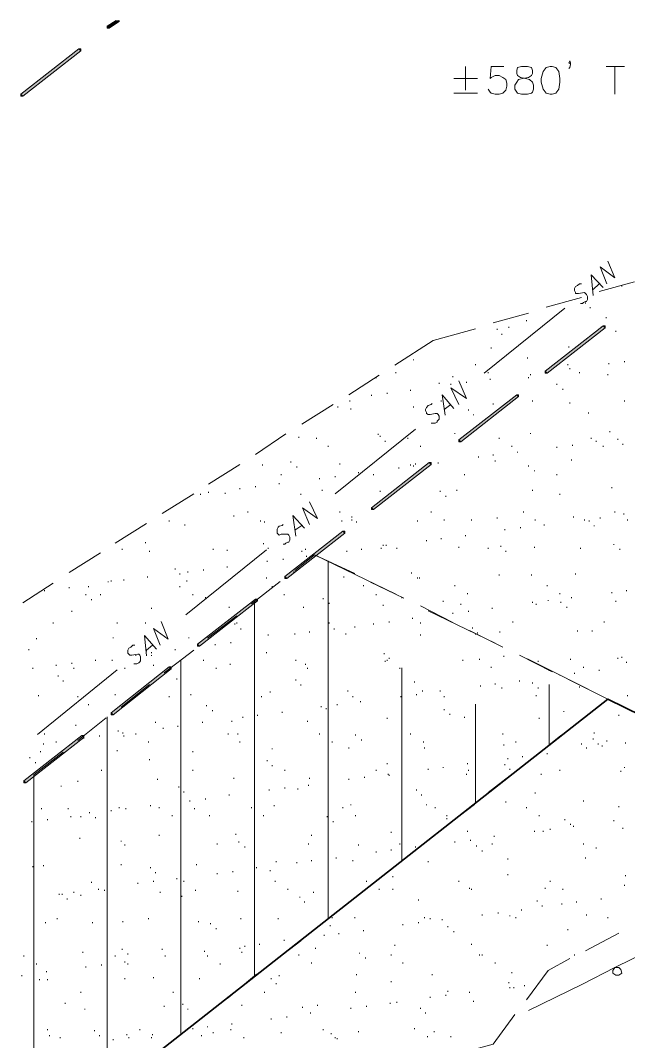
# Model space of a CAD drawing. Header units: inches. Extents: x 10 to 486, y 7 to 426.
# Drawn here: x 306.4 to 347.7, y 356.8 to 426.2 of the extents above; entities that cross this region are included whole.
import ezdxf

# ---------------------------------------------------------------- set-up
doc = ezdxf.new("R2010")
doc.units = ezdxf.units.IN
doc.header["$LTSCALE"] = 3
doc.header["$MEASUREMENT"] = 0
doc.layers.add('PDF_Geometry', color=7, linetype='Continuous', true_color=0x999999)
doc.layers.add('PDF_Solid Fills', color=7, linetype='Continuous')

msp = doc.modelspace()

# ---------------------------------------------------------------- hatches: boundary and pattern name
at = {"layer": 'PDF_Solid Fills', "transparency": 33554559}
for points in [[(310.41, 424.15), (310.343, 424.217), (306.41, 421.15), (306.477, 421.083), (306.543, 421.017), (310.477, 424.083)], [(342.077, 402.283), (342.143, 402.217), (346.077, 405.283), (346.01, 405.35), (345.943, 405.417), (342.01, 402.35)], [(336.21, 397.617), (336.277, 397.55), (340.21, 400.617), (340.143, 400.683), (340.077, 400.75), (336.143, 397.683)], [(330.277, 393.017), (330.343, 392.95), (334.277, 396.017), (334.21, 396.083), (334.143, 396.15), (330.21, 393.083)], [(324.41, 388.35), (324.477, 388.283), (328.41, 391.35), (328.343, 391.417), (328.277, 391.483), (324.343, 388.417)], [(318.477, 383.75), (318.543, 383.683), (322.477, 386.75), (322.41, 386.817), (322.343, 386.883), (318.41, 383.817)], [(312.61, 379.083), (312.677, 379.017), (316.61, 382.15), (316.543, 382.217), (316.477, 382.283), (312.543, 379.15)], [(306.677, 374.483), (306.743, 374.417), (310.677, 377.483), (310.61, 377.55), (310.543, 377.617), (306.61, 374.55)]]:
    msp.add_hatch(color=256, dxfattribs=at).paths.add_polyline_path(points)

# ---------------------------------------------------------------- linework, layer by layer
at = {"layer": 'PDF_Geometry', "color": 7, "lineweight": 5}
for points in [[(312.877, 426.15), (312.277, 425.75), (312.343, 425.683), (312.41, 425.617), (313.077, 426.083)], [(312.41, 425.617), (312.277, 425.617), (312.277, 425.75)], [(313.077, 426.15), (313.077, 426.083), (313.01, 426.15)], [(310.343, 424.217), (310.477, 424.217), (310.477, 424.083)], [(306.543, 421.017), (306.41, 421.017), (306.41, 421.15)], [(345.943, 405.417), (346.077, 405.417), (346.077, 405.283)], [(342.143, 402.217), (342.01, 402.217), (342.01, 402.35)], [(340.077, 400.75), (340.21, 400.75), (340.21, 400.617)], [(336.277, 397.55), (336.143, 397.55), (336.143, 397.683)], [(334.143, 396.15), (334.277, 396.15), (334.277, 396.017)], [(330.343, 392.95), (330.21, 392.95), (330.21, 393.083)], [(328.277, 391.483), (328.41, 391.483), (328.41, 391.35)], [(324.477, 388.283), (324.343, 388.283), (324.343, 388.417)], [(322.343, 386.883), (322.477, 386.883), (322.477, 386.75)], [(318.543, 383.683), (318.41, 383.683), (318.41, 383.817)], [(316.477, 382.283), (316.61, 382.283), (316.61, 382.15)], [(312.677, 379.017), (312.543, 379.017), (312.543, 379.15)], [(310.543, 377.617), (310.677, 377.617), (310.677, 377.483)], [(306.743, 374.417), (306.61, 374.417), (306.61, 374.55)]]:
    msp.add_lwpolyline(points, dxfattribs=at)
for points in [[(310.41, 424.15), (310.343, 424.217), (306.41, 421.15), (306.477, 421.083), (306.543, 421.017), (310.477, 424.083)], [(342.077, 402.283), (342.143, 402.217), (346.077, 405.283), (346.01, 405.35), (345.943, 405.417), (342.01, 402.35)], [(336.21, 397.617), (336.277, 397.55), (340.21, 400.617), (340.143, 400.683), (340.077, 400.75), (336.143, 397.683)], [(330.277, 393.017), (330.343, 392.95), (334.277, 396.017), (334.21, 396.083), (334.143, 396.15), (330.21, 393.083)], [(324.41, 388.35), (324.477, 388.283), (328.41, 391.35), (328.343, 391.417), (328.277, 391.483), (324.343, 388.417)], [(318.477, 383.75), (318.543, 383.683), (322.477, 386.75), (322.41, 386.817), (322.343, 386.883), (318.41, 383.817)], [(312.61, 379.083), (312.677, 379.017), (316.61, 382.15), (316.543, 382.217), (316.477, 382.283), (312.543, 379.15)], [(306.677, 374.483), (306.743, 374.417), (310.677, 377.483), (310.61, 377.55), (310.543, 377.617), (306.61, 374.55)]]:
    msp.add_lwpolyline(points, close=True, dxfattribs=at)
at = {"layer": 'PDF_Geometry', "color": 7, "lineweight": 13}
for points in [[(336.61, 423.017), (336.61, 421.417)], [(339.21, 423.017), (338.343, 423.017), (338.277, 422.217), (338.343, 422.283), (338.61, 422.417), (338.877, 422.417), (339.143, 422.283), (339.343, 422.15), (339.41, 421.883), (339.41, 421.683), (339.343, 421.417), (339.143, 421.217), (338.877, 421.15), (338.61, 421.15), (338.343, 421.217), (338.277, 421.283), (338.143, 421.483)], [(343.743, 423.283), (343.677, 423.217), (343.61, 423.283), (343.677, 423.417), (343.743, 423.283), (343.743, 423.15), (343.677, 422.95), (343.61, 422.883)], [(346.143, 423.017), (347.41, 423.017)], [(346.743, 423.017), (346.743, 421.15)], [(335.81, 422.217), (337.41, 422.217)], [(335.81, 421.217), (337.41, 421.217)], [(329.077, 388.617), (326.343, 389.883), (325.01, 388.817)], [(324.01, 388.083), (322.077, 386.55)], [(332.41, 386.95), (330.143, 388.017)], [(335.743, 385.283), (333.543, 386.417)], [(321.077, 385.75), (319.077, 384.217)], [(339.143, 383.617), (336.877, 384.75)], [(318.143, 383.417), (316.143, 381.883)], [(342.477, 381.95), (340.277, 383.083)], [(344.077, 378.35), (346.277, 380.083), (343.61, 381.417)], [(315.143, 381.083), (313.21, 379.55)], [(312.21, 378.817), (310.277, 377.283)], [(341.143, 376.083), (343.077, 377.617)], [(309.277, 376.483), (307.277, 374.95)], [(338.143, 373.75), (340.143, 375.283)], [(335.21, 371.417), (337.21, 372.95)], [(332.277, 369.083), (334.21, 370.617)], [(329.343, 366.817), (331.277, 368.35)], [(326.343, 364.483), (328.343, 366.017)], [(323.41, 362.15), (325.41, 363.683)], [(320.477, 359.817), (322.41, 361.417)], [(317.543, 357.55), (319.477, 359.083)]]:
    msp.add_lwpolyline(points, dxfattribs=at)
for points in [[(340.41, 423.017), (340.143, 422.95), (340.077, 422.75), (340.077, 422.55), (340.143, 422.417), (340.343, 422.283), (340.677, 422.217), (340.943, 422.15), (341.143, 421.95), (341.21, 421.75), (341.21, 421.483), (341.143, 421.283), (341.077, 421.217), (340.81, 421.15), (340.41, 421.15), (340.143, 421.217), (340.077, 421.283), (339.943, 421.483), (339.943, 421.75), (340.077, 421.95), (340.21, 422.15), (340.477, 422.217), (340.877, 422.283), (341.077, 422.417), (341.143, 422.55), (341.143, 422.75), (341.077, 422.95), (340.81, 423.017)], [(342.343, 423.017), (342.077, 422.95), (341.877, 422.683), (341.743, 422.217), (341.743, 421.95), (341.877, 421.483), (342.077, 421.217), (342.343, 421.15), (342.477, 421.15), (342.743, 421.217), (342.943, 421.483), (343.01, 421.95), (343.01, 422.217), (342.943, 422.683), (342.743, 422.95), (342.477, 423.017)]]:
    msp.add_lwpolyline(points, close=True, dxfattribs=at)
at = {"layer": 'PDF_Geometry', "lineweight": 13}
for points in [[(346.21, 408.283), (345.743, 409.417), (346.743, 408.683), (346.277, 409.817)], [(345.277, 407.483), (345.143, 408.883), (345.943, 408.017)], [(344.41, 406.95), (344.543, 406.95), (344.61, 407.017), (344.743, 407.083), (344.81, 407.083), (344.877, 407.217), (344.877, 407.417), (344.81, 407.55), (344.743, 407.617), (344.677, 407.683), (344.277, 407.617), (344.077, 407.617), (344.077, 407.683), (344.01, 407.817), (344.01, 407.95), (344.077, 408.083), (344.21, 408.15), (344.343, 408.283), (344.477, 408.283)], [(345.677, 408.283), (345.277, 407.883)], [(348.077, 408.417), (345.677, 407.75)], [(347.21, 408.15), (347.21, 408.083)], [(344.477, 407.35), (342.077, 406.683)], [(344.743, 407.017), (344.743, 406.95)], [(337.877, 402.217), (343.343, 406.617)], [(340.877, 406.283), (338.477, 405.617)], [(345.077, 406.683), (345.077, 406.617)], [(340.743, 405.817), (340.743, 405.75)], [(346.143, 406.017), (346.143, 405.95)], [(337.277, 405.217), (334.41, 404.417), (331.81, 402.75)], [(338.743, 405.217), (338.743, 405.15)], [(339.077, 404.883), (339.077, 404.817)], [(339.543, 405.35), (339.543, 405.283)], [(345.81, 405.35), (345.81, 405.283)], [(346.81, 405.083), (346.81, 405.017)], [(338.343, 403.95), (338.343, 403.883)], [(343.61, 404.017), (343.61, 403.95)], [(333.077, 403.15), (333.077, 403.083)], [(337.277, 402.817), (337.277, 402.75)], [(340.81, 403.283), (340.81, 403.217)], [(343.543, 402.817), (343.543, 402.75)], [(346.343, 402.883), (346.343, 402.817)], [(347.41, 403.017), (347.41, 402.95)], [(330.743, 402.083), (328.677, 400.75)], [(330.543, 401.95), (330.543, 401.883)], [(331.877, 402.283), (331.877, 402.217)], [(335.743, 402.017), (335.743, 401.95)], [(338.143, 402.283), (338.143, 402.217)], [(340.877, 401.95), (340.877, 401.883)], [(341.01, 402.15), (341.01, 402.083)], [(342.01, 402.283), (342.01, 402.217)], [(343.677, 402.55), (343.677, 402.483)], [(344.343, 402.283), (344.343, 402.217)], [(346.277, 402.15), (346.277, 402.083)], [(334.81, 401.55), (334.81, 401.483)], [(336.143, 400.083), (335.61, 401.217), (336.677, 400.483), (336.143, 401.683)], [(335.61, 401.483), (335.61, 401.417)], [(336.677, 401.617), (336.677, 401.55)], [(338.277, 401.817), (338.277, 401.75)], [(342.81, 401.483), (342.81, 401.417)], [(330.21, 400.75), (330.21, 400.683)], [(331.277, 400.883), (331.277, 400.817)], [(332.877, 401.083), (332.877, 401.017)], [(335.21, 399.35), (335.01, 400.75), (335.81, 399.817)], [(343.21, 401.15), (343.21, 401.083)], [(327.61, 400.083), (325.477, 398.75)], [(327.943, 399.95), (327.943, 399.883)], [(328.743, 400.35), (328.743, 400.283)], [(333.077, 399.95), (333.077, 399.883)], [(334.277, 398.817), (334.543, 398.817), (334.677, 398.883), (334.677, 398.95), (334.81, 399.083), (334.81, 399.283), (334.743, 399.417), (334.677, 399.483), (334.543, 399.483), (334.21, 399.417), (334.077, 399.417), (333.943, 399.483), (333.943, 399.55), (333.877, 399.683), (333.877, 399.75), (333.943, 399.883), (334.077, 400.017), (334.277, 400.083), (334.343, 400.15)], [(334.943, 400.35), (334.943, 400.283)], [(335.61, 400.083), (335.143, 399.75)], [(338.477, 400.15), (338.477, 400.083)], [(341.143, 400.35), (341.143, 400.283)], [(343.677, 400.217), (343.677, 400.15)], [(347.41, 400.35), (347.41, 400.283)], [(328.81, 399.817), (328.81, 399.75)], [(336.81, 399.75), (336.81, 399.683)], [(337.143, 399.417), (337.143, 399.35)], [(344.943, 399.55), (344.943, 399.483)], [(324.41, 398.083), (322.343, 396.683)], [(325.277, 397.883), (325.277, 397.817)], [(326.477, 397.817), (326.477, 397.75)], [(327.743, 394.017), (333.21, 398.417)], [(330.677, 398.083), (330.677, 398.017)], [(330.81, 397.95), (330.81, 397.883)], [(332.677, 397.817), (332.677, 397.75)], [(335.877, 398.15), (335.877, 398.083)], [(341.01, 398.15), (341.01, 398.083)], [(345.143, 397.817), (345.143, 397.75)], [(346.41, 398.283), (346.41, 398.217)], [(327.277, 397.283), (327.277, 397.217)], [(331.143, 397.617), (331.143, 397.55)], [(333.543, 397.283), (333.543, 397.217)], [(339.743, 397.283), (339.743, 397.217)], [(342.81, 397.217), (342.81, 397.15)], [(343.877, 397.35), (343.877, 397.283)], [(345.477, 397.617), (345.477, 397.55)], [(345.943, 397.283), (345.943, 397.217)], [(346.943, 397.75), (346.943, 397.683)], [(347.277, 397.417), (347.277, 397.35)], [(337.477, 396.55), (337.477, 396.483)], [(338.477, 396.683), (338.477, 396.617)], [(340.143, 396.883), (340.143, 396.817)], [(321.277, 396.017), (319.143, 394.683)], [(322.81, 396.017), (322.81, 395.95)], [(324.743, 396.217), (324.743, 396.15)], [(325.143, 395.883), (325.143, 395.817)], [(328.077, 396.083), (328.077, 396.017)], [(332.077, 395.817), (332.077, 395.75)], [(332.877, 396.017), (332.877, 395.95)], [(333.077, 395.95), (333.077, 395.883)], [(333.21, 396.083), (333.21, 396.017)], [(334.743, 396.15), (334.743, 396.083)], [(338.61, 396.283), (338.61, 396.217)], [(340.877, 395.95), (340.877, 395.883)], [(343.81, 396.35), (343.81, 396.283)], [(324.077, 395.35), (324.077, 395.283)], [(326.677, 395.083), (326.677, 395.017)], [(327.743, 395.217), (327.743, 395.15)], [(329.343, 395.483), (329.343, 395.417)], [(330.343, 395.35), (330.343, 395.283)], [(336.543, 395.35), (336.543, 395.283)], [(341.277, 395.617), (341.277, 395.55)], [(342.81, 395.35), (342.81, 395.283)], [(321.277, 394.417), (321.277, 394.35)], [(322.343, 394.55), (322.343, 394.483)], [(323.943, 394.75), (323.943, 394.683)], [(346.543, 394.483), (346.543, 394.417)], [(318.143, 394.017), (316.01, 392.683)], [(318.61, 394.017), (318.61, 393.95)], [(319.143, 394.15), (319.143, 394.083)], [(320.277, 394.083), (320.277, 394.017)], [(325.41, 394.017), (325.41, 393.95)], [(326.877, 394.283), (326.877, 394.217)], [(330.81, 394.217), (330.81, 394.15)], [(334.877, 394.217), (334.877, 394.15)], [(335.277, 393.883), (335.277, 393.817)], [(336.01, 394.283), (336.01, 394.217)], [(341.143, 394.283), (341.143, 394.217)], [(343.01, 394.017), (343.01, 393.95)], [(326.01, 391.95), (325.543, 393.083), (326.543, 392.35), (326.01, 393.483)], [(320.877, 392.55), (320.877, 392.483)], [(321.81, 392.817), (321.81, 392.75)], [(325.077, 391.15), (324.877, 392.55), (325.677, 391.683)], [(328.077, 392.817), (328.077, 392.75)], [(328.877, 392.483), (328.877, 392.417)], [(328.877, 392.283), (328.877, 392.217)], [(334.277, 392.817), (334.277, 392.75)], [(335.143, 392.283), (335.143, 392.217)], [(337.01, 392.283), (337.01, 392.217)], [(338.743, 392.417), (338.743, 392.35)], [(340.543, 392.817), (340.543, 392.75)], [(341.343, 392.283), (341.343, 392.217)], [(343.943, 392.483), (343.943, 392.417)], [(344.677, 392.283), (344.677, 392.217)], [(345.743, 392.417), (345.743, 392.35)], [(346.743, 392.817), (346.743, 392.75)], [(347.343, 392.683), (347.343, 392.617)], [(347.61, 392.283), (347.61, 392.217)], [(314.943, 392.017), (312.81, 390.683)], [(316.477, 392.217), (316.477, 392.15)], [(317.543, 391.95), (317.543, 391.883)], [(322.677, 392.217), (322.677, 392.15)], [(322.943, 392.15), (322.943, 392.083)], [(324.21, 390.617), (324.343, 390.617), (324.41, 390.683), (324.543, 390.75), (324.61, 390.75), (324.677, 390.883), (324.677, 391.083), (324.61, 391.217), (324.543, 391.283), (324.077, 391.283), (323.943, 391.217), (323.877, 391.283), (323.81, 391.35), (323.81, 391.617), (323.877, 391.75), (323.943, 391.817), (324.143, 391.883), (324.21, 391.95)], [(325.477, 391.883), (325.01, 391.55)], [(328.21, 392.217), (328.21, 392.15)], [(329.21, 392.15), (329.21, 392.083)], [(333.343, 392.217), (333.343, 392.15)], [(339.277, 391.617), (339.277, 391.55)], [(340.343, 391.75), (340.343, 391.683)], [(341.943, 391.95), (341.943, 391.883)], [(345.01, 392.217), (345.01, 392.15)], [(345.343, 391.883), (345.343, 391.817)], [(333.943, 390.883), (333.943, 390.817)], [(334.943, 391.017), (334.943, 390.95)], [(336.61, 391.217), (336.61, 391.15)], [(313.277, 390.283), (313.277, 390.217)], [(314.877, 390.75), (314.877, 390.683)], [(317.61, 385.817), (323.077, 390.217)], [(319.477, 390.283), (319.477, 390.217)], [(320.41, 390.217), (320.41, 390.15)], [(322.877, 390.683), (322.877, 390.617)], [(323.21, 390.35), (323.21, 390.283)], [(325.743, 390.283), (325.743, 390.217)], [(329.543, 390.283), (329.543, 390.217)], [(330.877, 390.35), (330.877, 390.283)], [(331.01, 390.55), (331.01, 390.483)], [(331.21, 390.55), (331.21, 390.483)], [(331.943, 390.35), (331.943, 390.283)], [(336.143, 390.417), (336.143, 390.35)], [(338.143, 390.35), (338.143, 390.283)], [(339.01, 390.483), (339.01, 390.417)], [(341.277, 390.417), (341.277, 390.35)], [(344.41, 390.35), (344.41, 390.283)], [(346.677, 390.617), (346.677, 390.55)], [(347.077, 390.283), (347.077, 390.217)], [(311.81, 390.017), (309.677, 388.683)], [(315.143, 390.15), (315.143, 390.083)], [(323.143, 389.483), (323.143, 389.417)], [(324.21, 389.617), (324.21, 389.55)], [(325.477, 390.15), (325.477, 390.083)], [(325.81, 389.817), (325.81, 389.75)], [(328.543, 390.15), (328.543, 390.083)], [(339.343, 390.15), (339.343, 390.083)], [(316.877, 388.95), (316.877, 388.883)], [(318.81, 388.883), (318.81, 388.817)], [(320.41, 389.083), (320.41, 389.017)], [(312.343, 388.083), (312.343, 388.017)], [(312.543, 388.15), (312.543, 388.083)], [(313.41, 388.217), (313.41, 388.15)], [(315.01, 388.417), (315.01, 388.35)], [(317.21, 388.617), (317.21, 388.55)], [(317.677, 388.15), (317.677, 388.083)], [(317.743, 388.75), (317.743, 388.683)], [(323.077, 388.35), (323.077, 388.283)], [(324.943, 388.75), (324.943, 388.683)], [(328.343, 388.417), (328.343, 388.35)], [(332.943, 388.683), (332.943, 388.617)], [(333.343, 388.35), (333.343, 388.283)], [(333.477, 388.35), (333.477, 388.283)], [(338.877, 388.55), (338.877, 388.483)], [(341.077, 388.55), (341.077, 388.483)], [(344.077, 388.617), (344.077, 388.55)], [(308.61, 387.95), (306.543, 386.617)], [(308.01, 387.483), (308.01, 387.417)], [(309.677, 387.683), (309.677, 387.617)], [(311.01, 387.75), (311.01, 387.683)], [(317.21, 387.75), (317.21, 387.683)], [(323.477, 387.75), (323.477, 387.683)], [(329.677, 387.817), (329.677, 387.75)], [(335.877, 387.817), (335.877, 387.75)], [(342.143, 387.817), (342.143, 387.75)], [(347.543, 387.483), (347.543, 387.417)], [(310.81, 387.217), (310.81, 387.15)], [(311.21, 386.883), (311.21, 386.817)], [(311.81, 387.217), (311.81, 387.15)], [(318.077, 387.217), (318.077, 387.15)], [(318.943, 387.017), (318.943, 386.95)], [(324.277, 387.217), (324.277, 387.15)], [(326.943, 386.95), (326.943, 386.883)], [(330.543, 387.217), (330.543, 387.15)], [(335.077, 386.75), (335.077, 386.683)], [(336.743, 387.283), (336.743, 387.217)], [(342.21, 386.817), (342.21, 386.75)], [(343.01, 387.283), (343.01, 387.217)], [(343.81, 387.017), (343.81, 386.95)], [(346.543, 387.35), (346.543, 387.283)], [(346.81, 386.75), (346.81, 386.683)], [(309.877, 386.083), (309.877, 386.017)], [(315.277, 386.283), (315.277, 386.217)], [(320.543, 386.35), (320.543, 386.283)], [(325.61, 386.35), (325.61, 386.283)], [(327.343, 386.617), (327.343, 386.55)], [(331.01, 386.483), (331.01, 386.417)], [(336.277, 386.55), (336.277, 386.483)], [(336.81, 386.083), (336.81, 386.017)], [(338.41, 386.283), (338.41, 386.217)], [(341.143, 386.683), (341.143, 386.617)], [(341.41, 386.55), (341.41, 386.483)], [(343.077, 386.683), (343.077, 386.617)], [(343.477, 386.35), (343.477, 386.283)], [(315.877, 383.75), (315.41, 384.883), (316.41, 384.15), (315.943, 385.35)], [(331.41, 385.35), (331.41, 385.283)], [(333.01, 385.617), (333.01, 385.55)], [(335.743, 385.95), (335.743, 385.883)], [(339.81, 385.35), (339.81, 385.283)], [(346.01, 385.35), (346.01, 385.283)], [(308.61, 385.283), (308.61, 385.217)], [(312.943, 385.283), (312.943, 385.217)], [(314.877, 385.283), (314.877, 385.217)], [(320.943, 385.217), (320.943, 385.15)], [(321.077, 385.283), (321.077, 385.217)], [(321.343, 384.883), (321.343, 384.817)], [(326.01, 384.683), (326.01, 384.617)], [(327.343, 385.283), (327.343, 385.217)], [(327.677, 384.883), (327.677, 384.817)], [(329.077, 385.017), (329.077, 384.95)], [(330.343, 385.217), (330.343, 385.15)], [(333.543, 385.283), (333.543, 385.217)], [(337.077, 384.95), (337.077, 384.883)], [(337.41, 384.617), (337.41, 384.55)], [(338.943, 384.683), (338.943, 384.617)], [(344.21, 384.75), (344.21, 384.683)], [(345.21, 384.75), (345.21, 384.683)], [(307.477, 384.217), (307.477, 384.15)], [(312.677, 384.283), (312.677, 384.217)], [(314.943, 383.017), (314.81, 384.417), (315.61, 383.483)], [(317.81, 384.283), (317.81, 384.217)], [(320.677, 383.95), (320.677, 383.883)], [(322.277, 384.15), (322.277, 384.083)], [(323.21, 384.483), (323.21, 384.417)], [(325.01, 384.55), (325.01, 384.483)], [(328.477, 384.55), (328.477, 384.483)], [(333.543, 384.483), (333.543, 384.417)], [(306.943, 383.483), (306.943, 383.417)], [(314.077, 382.483), (314.277, 382.483), (314.41, 382.55), (314.477, 382.617), (314.543, 382.683), (314.543, 382.95), (314.477, 383.083), (314.41, 383.15), (314.343, 383.15), (313.943, 383.083), (313.81, 383.083), (313.743, 383.15), (313.677, 383.217), (313.677, 383.417), (313.743, 383.55), (313.877, 383.617), (314.01, 383.75), (314.143, 383.75)], [(315.343, 383.75), (314.943, 383.417), (314.943, 383.35)], [(315.277, 383.283), (315.277, 383.217)], [(316.877, 383.483), (316.877, 383.417)], [(319.61, 383.817), (319.61, 383.75)], [(323.077, 383.283), (323.077, 383.217)], [(309.877, 382.55), (309.877, 382.483)], [(311.477, 382.75), (311.477, 382.683)], [(312.61, 382.75), (312.61, 382.683)], [(314.21, 383.083), (314.21, 383.017)], [(315.277, 383.083), (315.277, 383.017)], [(318.81, 382.75), (318.81, 382.683)], [(325.077, 382.75), (325.077, 382.683)], [(331.077, 383.217), (331.077, 383.15)], [(331.143, 382.683), (331.143, 382.617)], [(331.277, 382.75), (331.277, 382.683)], [(331.41, 382.883), (331.41, 382.817)], [(336.41, 382.75), (336.41, 382.683)], [(337.543, 382.817), (337.543, 382.75)], [(339.21, 383.017), (339.21, 382.95)], [(341.543, 382.683), (341.543, 382.617)], [(343.743, 382.817), (343.743, 382.75)], [(346.943, 382.883), (346.943, 382.817)], [(347.21, 382.95), (347.21, 382.883)], [(347.543, 382.617), (347.543, 382.55)], [(307.21, 382.217), (307.21, 382.15)], [(307.543, 377.683), (312.943, 382.083)], [(308.81, 382.417), (308.81, 382.35)], [(310.01, 382.217), (310.01, 382.15)], [(313.477, 382.217), (313.477, 382.15)], [(315.41, 382.417), (315.41, 382.35)], [(319.677, 382.217), (319.677, 382.15)], [(320.61, 382.483), (320.61, 382.417)], [(325.743, 382.483), (325.743, 382.417)], [(325.877, 382.217), (325.877, 382.15)], [(332.143, 382.217), (332.143, 382.15)], [(338.343, 382.283), (338.343, 382.217)], [(344.01, 381.883), (344.01, 381.817)], [(344.61, 382.283), (344.61, 382.217)], [(345.677, 382.083), (345.677, 382.017)], [(308.943, 381.683), (308.943, 381.617)], [(309.277, 381.35), (309.277, 381.283)], [(317.01, 381.483), (317.01, 381.417)], [(325.077, 381.417), (325.077, 381.35)], [(333.143, 381.283), (333.143, 381.217)], [(340.277, 381.35), (340.277, 381.283)], [(341.143, 381.217), (341.143, 381.15)], [(343.01, 381.75), (343.01, 381.683)], [(323.343, 380.617), (323.343, 380.55)], [(325.41, 381.083), (325.41, 381.017)], [(328.61, 380.683), (328.61, 380.617)], [(333.677, 380.683), (333.677, 380.617)], [(334.877, 380.683), (334.877, 380.617)], [(337.61, 381.017), (337.61, 380.95)], [(338.61, 381.15), (338.61, 381.083)], [(339.077, 380.883), (339.077, 380.817)], [(341.543, 380.883), (341.543, 380.817)], [(344.343, 380.95), (344.343, 380.883)], [(307.61, 380.35), (307.61, 380.283)], [(310.277, 380.283), (310.277, 380.217)], [(312.81, 380.417), (312.81, 380.35)], [(316.477, 380.283), (316.477, 380.217)], [(317.943, 380.417), (317.943, 380.35)], [(322.743, 380.283), (322.743, 380.217)], [(328.943, 380.283), (328.943, 380.217)], [(329.477, 379.95), (329.477, 379.883)], [(332.21, 380.283), (332.21, 380.217)], [(333.277, 380.417), (333.277, 380.35)], [(335.143, 380.283), (335.143, 380.217)], [(341.41, 380.35), (341.41, 380.283)], [(347.61, 380.35), (347.61, 380.283)], [(311.01, 379.75), (311.01, 379.683)], [(319.01, 379.683), (319.01, 379.617)], [(319.41, 379.35), (319.41, 379.283)], [(324.143, 379.217), (324.143, 379.15)], [(326.81, 379.617), (326.81, 379.55)], [(327.143, 379.483), (327.143, 379.417)], [(327.877, 379.75), (327.877, 379.683)], [(335.143, 379.417), (335.143, 379.35)], [(335.543, 379.083), (335.543, 379.017)], [(343.277, 379.283), (343.277, 379.217)], [(315.543, 378.55), (315.543, 378.483)], [(318.743, 378.55), (318.743, 378.483)], [(320.743, 378.617), (320.743, 378.55)], [(321.477, 378.883), (321.477, 378.817)], [(322.477, 379.017), (322.477, 378.95)], [(325.877, 378.617), (325.877, 378.55)], [(331.277, 378.817), (331.277, 378.75)], [(336.543, 378.883), (336.543, 378.817)], [(341.61, 378.817), (341.61, 378.75)], [(347.01, 379.017), (347.01, 378.95)], [(308.01, 377.75), (308.01, 377.683)], [(310.143, 378.35), (310.143, 378.283)], [(313.01, 377.95), (313.01, 377.883)], [(313.343, 377.817), (313.343, 377.75)], [(314.21, 377.75), (314.21, 377.683)], [(316.077, 378.15), (316.077, 378.083)], [(317.077, 378.283), (317.077, 378.217)], [(320.477, 377.75), (320.477, 377.683)], [(321.143, 377.75), (321.143, 377.683)], [(326.677, 377.75), (326.677, 377.683)], [(332.877, 377.75), (332.877, 377.683)], [(339.143, 377.75), (339.143, 377.683)], [(345.343, 377.817), (345.343, 377.75)], [(307.943, 377.083), (307.943, 377.017)], [(308.81, 377.217), (308.81, 377.15)], [(310.677, 377.483), (310.677, 377.417)], [(311.743, 377.617), (311.743, 377.55)], [(313.41, 377.617), (313.41, 377.55)], [(315.077, 377.217), (315.077, 377.15)], [(321.277, 377.217), (321.277, 377.15)], [(327.543, 377.217), (327.543, 377.15)], [(329.143, 377.683), (329.143, 377.617)], [(329.543, 377.35), (329.543, 377.283)], [(333.743, 377.217), (333.743, 377.15)], [(337.277, 377.483), (337.277, 377.417)], [(339.21, 377.017), (339.21, 376.95)], [(340.01, 377.217), (340.01, 377.15)], [(344.477, 377.083), (344.477, 377.017)], [(345.277, 377.417), (345.277, 377.35)], [(345.61, 377.083), (345.61, 377.017)], [(346.21, 377.283), (346.21, 377.217)], [(347.477, 377.15), (347.477, 377.083)], [(307.743, 376.55), (307.743, 376.483)], [(312.943, 376.617), (312.943, 376.55)], [(318.077, 376.55), (318.077, 376.483)], [(323.477, 376.75), (323.477, 376.683)], [(328.677, 376.817), (328.677, 376.75)], [(333.81, 376.817), (333.81, 376.75)], [(342.143, 376.417), (342.143, 376.35)], [(344.81, 376.817), (344.81, 376.75)], [(345.877, 376.95), (345.877, 376.883)], [(307.01, 376.15), (307.01, 376.083)], [(307.41, 375.817), (307.41, 375.75)], [(315.143, 376.017), (315.143, 375.95)], [(323.143, 375.95), (323.143, 375.883)], [(323.477, 375.617), (323.477, 375.55)], [(331.277, 375.75), (331.277, 375.683)], [(336.743, 375.75), (336.743, 375.683)], [(339.277, 375.683), (339.277, 375.617)], [(339.477, 376.083), (339.477, 376.017)], [(340.477, 376.217), (340.477, 376.15)], [(311.877, 375.283), (311.877, 375.217)], [(318.077, 375.283), (318.077, 375.217)], [(324.343, 375.283), (324.343, 375.217)], [(330.543, 375.283), (330.543, 375.217)], [(331.343, 375.017), (331.343, 374.95)], [(331.41, 374.95), (331.41, 374.883)], [(334.077, 375.35), (334.077, 375.283)], [(335.077, 375.483), (335.077, 375.417)], [(336.677, 375.017), (336.677, 374.95)], [(336.81, 375.283), (336.81, 375.217)], [(339.61, 375.35), (339.61, 375.283)], [(341.743, 375.017), (341.743, 374.95)], [(343.01, 375.283), (343.01, 375.217)], [(347.143, 375.217), (347.143, 375.15)], [(347.41, 375.483), (347.41, 375.417)], [(310.277, 374.55), (310.277, 374.483)], [(315.677, 374.683), (315.677, 374.617)], [(320.877, 374.75), (320.877, 374.683)], [(325.943, 374.283), (325.943, 374.217)], [(326.01, 374.75), (326.01, 374.683)], [(328.677, 374.683), (328.677, 374.617)], [(329.743, 374.817), (329.743, 374.75)], [(309.143, 374.217), (309.143, 374.15)], [(317.143, 374.15), (317.143, 374.083)], [(317.477, 373.817), (317.477, 373.75)], [(320.543, 373.617), (320.543, 373.55)], [(323.277, 373.95), (323.277, 373.883)], [(324.343, 374.083), (324.343, 374.017)], [(325.21, 374.017), (325.21, 373.95)], [(333.277, 373.95), (333.277, 373.883)], [(333.61, 373.617), (333.61, 373.55)], [(341.343, 373.75), (341.343, 373.683)], [(315.21, 372.883), (315.21, 372.817)], [(317.877, 373.217), (317.877, 373.15)], [(318.943, 373.35), (318.943, 373.283)], [(323.61, 372.883), (323.61, 372.817)], [(328.81, 372.95), (328.81, 372.883)], [(333.943, 372.95), (333.943, 372.883)], [(339.343, 373.15), (339.343, 373.083)], [(344.61, 373.217), (344.61, 373.15)], [(307.81, 372.683), (307.81, 372.617)], [(309.61, 372.683), (309.61, 372.617)], [(309.81, 372.15), (309.81, 372.083)], [(310.477, 372.15), (310.477, 372.083)], [(311.077, 372.417), (311.077, 372.35)], [(312.543, 372.55), (312.543, 372.483)], [(313.077, 372.75), (313.077, 372.683)], [(313.543, 372.683), (313.543, 372.617)], [(315.81, 372.75), (315.81, 372.683)], [(316.677, 372.217), (316.677, 372.15)], [(318.21, 372.683), (318.21, 372.617)], [(319.21, 372.217), (319.21, 372.15)], [(322.077, 372.75), (322.077, 372.683)], [(322.877, 372.217), (322.877, 372.15)], [(327.21, 372.15), (327.21, 372.083)], [(328.277, 372.75), (328.277, 372.683)], [(329.143, 372.217), (329.143, 372.15)], [(334.543, 372.75), (334.543, 372.683)], [(335.343, 372.217), (335.343, 372.15)], [(340.743, 372.75), (340.743, 372.683)], [(341.61, 372.217), (341.61, 372.15)], [(347.01, 372.817), (347.01, 372.75)], [(307.143, 371.817), (307.143, 371.75)], [(308.21, 371.95), (308.21, 371.883)], [(311.477, 372.083), (311.477, 372.017)], [(327.61, 371.817), (327.61, 371.75)], [(335.343, 372.017), (335.343, 371.95)], [(343.343, 371.95), (343.343, 371.883)], [(343.743, 371.617), (343.743, 371.55)], [(343.943, 371.483), (343.943, 371.417)], [(346.677, 371.883), (346.677, 371.817)], [(315.81, 370.883), (315.81, 370.817)], [(321.01, 370.95), (321.01, 370.883)], [(326.143, 370.883), (326.143, 370.817)], [(331.543, 371.083), (331.543, 371.017)], [(336.743, 371.15), (336.743, 371.083)], [(338.543, 370.817), (338.543, 370.75)], [(341.277, 371.15), (341.277, 371.083)], [(341.877, 371.15), (341.877, 371.083)], [(342.343, 371.283), (342.343, 371.217)], [(347.277, 371.35), (347.277, 371.283)], [(307.277, 370.217), (307.277, 370.15)], [(310.41, 370.683), (310.41, 370.617)], [(313.21, 370.483), (313.21, 370.417)], [(313.477, 370.217), (313.477, 370.15)], [(319.743, 370.283), (319.743, 370.217)], [(321.21, 370.417), (321.21, 370.35)], [(321.61, 370.083), (321.61, 370.017)], [(325.943, 370.283), (325.943, 370.217)], [(329.343, 370.217), (329.343, 370.15)], [(332.143, 370.283), (332.143, 370.217)], [(333.21, 370.083), (333.21, 370.017)], [(335.877, 370.417), (335.877, 370.35)], [(336.943, 370.55), (336.943, 370.483)], [(337.343, 370.15), (337.343, 370.083)], [(338.41, 370.283), (338.41, 370.217)], [(344.61, 370.283), (344.61, 370.217)], [(330.543, 369.75), (330.543, 369.683)], [(331.543, 369.883), (331.543, 369.817)], [(337.743, 369.817), (337.743, 369.75)], [(345.477, 370.017), (345.477, 369.95)], [(307.21, 368.75), (307.21, 368.683)], [(307.943, 368.817), (307.943, 368.75)], [(313.21, 368.883), (313.21, 368.817)], [(315.21, 368.683), (315.21, 368.617)], [(318.343, 368.883), (318.343, 368.817)], [(322.41, 368.683), (322.41, 368.617)], [(323.743, 369.083), (323.743, 369.017)], [(325.143, 369.017), (325.143, 368.95)], [(326.143, 369.15), (326.143, 369.083)], [(327.81, 369.35), (327.81, 369.283)], [(328.943, 369.15), (328.943, 369.083)], [(334.077, 369.083), (334.077, 369.017)], [(339.477, 369.283), (339.477, 369.217)], [(344.743, 369.35), (344.743, 369.283)], [(315.543, 368.35), (315.543, 368.283)], [(319.743, 368.283), (319.743, 368.217)], [(320.81, 368.417), (320.81, 368.35)], [(323.343, 368.483), (323.343, 368.417)], [(331.343, 368.417), (331.343, 368.35)], [(331.677, 368.083), (331.677, 368.017)], [(339.477, 368.217), (339.477, 368.15)], [(347.477, 368.15), (347.477, 368.083)], [(311.21, 367.683), (311.21, 367.617)], [(314.343, 367.617), (314.343, 367.55)], [(315.41, 367.75), (315.41, 367.683)], [(317.01, 367.95), (317.01, 367.883)], [(317.477, 367.75), (317.477, 367.683)], [(323.677, 367.75), (323.677, 367.683)], [(329.877, 367.75), (329.877, 367.683)], [(336.143, 367.75), (336.143, 367.683)], [(342.343, 367.75), (342.343, 367.683)], [(347.41, 367.483), (347.41, 367.417)], [(309.01, 366.883), (309.01, 366.817)], [(309.21, 366.883), (309.21, 366.817)], [(310.01, 367.017), (310.01, 366.95)], [(310.477, 366.817), (310.477, 366.75)], [(311.677, 367.217), (311.677, 367.15)], [(312.077, 367.15), (312.077, 367.083)], [(315.877, 367.017), (315.877, 366.95)], [(317.343, 366.75), (317.343, 366.683)], [(318.277, 367.15), (318.277, 367.083)], [(321.143, 367.083), (321.143, 367.017)], [(324.543, 367.217), (324.543, 367.15)], [(325.343, 366.683), (325.343, 366.617)], [(326.277, 367.017), (326.277, 366.95)], [(330.743, 367.217), (330.743, 367.15)], [(331.677, 367.217), (331.677, 367.15)], [(336.877, 367.283), (336.877, 367.217)], [(337.01, 367.217), (337.01, 367.15)], [(342.01, 367.283), (342.01, 367.217)], [(343.21, 367.217), (343.21, 367.15)], [(309.543, 366.55), (309.543, 366.483)], [(325.677, 366.35), (325.677, 366.283)], [(333.41, 366.483), (333.41, 366.417)], [(341.477, 366.417), (341.477, 366.35)], [(341.81, 366.083), (341.81, 366.017)], [(343.143, 366.217), (343.143, 366.15)], [(344.143, 366.35), (344.143, 366.283)], [(345.81, 366.55), (345.81, 366.483)], [(308.877, 365.217), (308.877, 365.15)], [(315.077, 365.217), (315.077, 365.15)], [(321.343, 365.217), (321.343, 365.15)], [(323.877, 365.217), (323.877, 365.15)], [(327.543, 365.283), (327.543, 365.217)], [(329.077, 365.283), (329.077, 365.217)], [(333.81, 365.283), (333.81, 365.217)], [(334.21, 365.217), (334.21, 365.15)], [(337.743, 365.483), (337.743, 365.417)], [(338.81, 365.617), (338.81, 365.55)], [(339.61, 365.417), (339.61, 365.35)], [(340.01, 365.283), (340.01, 365.217)], [(340.41, 365.817), (340.41, 365.75)], [(354.877, 365.883), (351.277, 364.083), (346.743, 361.883), (344.543, 360.75), (340.877, 358.95)], [(344.81, 365.483), (344.81, 365.417)], [(346.277, 365.283), (346.277, 365.217)], [(308.077, 364.95), (308.077, 364.883)], [(311.277, 364.95), (311.277, 364.883)], [(313.343, 365.017), (313.343, 364.95)], [(318.477, 365.017), (318.477, 364.95)], [(319.277, 364.883), (319.277, 364.817)], [(319.677, 364.55), (319.677, 364.483)], [(327.41, 364.75), (327.41, 364.683)], [(332.343, 364.817), (332.343, 364.75)], [(333.41, 364.95), (333.41, 364.883)], [(335.01, 365.15), (335.01, 365.083)], [(335.41, 364.683), (335.41, 364.617)], [(327.01, 364.083), (327.01, 364.017)], [(328.01, 364.217), (328.01, 364.15)], [(329.677, 364.417), (329.677, 364.35)], [(335.81, 364.35), (335.81, 364.283)], [(343.543, 364.483), (343.543, 364.417)], [(347.01, 364.217), (344.743, 363.017)], [(313.277, 363.15), (313.277, 363.083)], [(316.01, 363.15), (316.01, 363.083)], [(321.277, 363.217), (321.277, 363.15)], [(321.61, 363.35), (321.61, 363.283)], [(322.61, 363.483), (322.61, 363.417)], [(324.277, 363.75), (324.277, 363.683)], [(326.41, 363.217), (326.41, 363.15)], [(331.81, 363.417), (331.81, 363.35)], [(337.01, 363.483), (337.01, 363.417)], [(342.143, 363.417), (342.143, 363.35)], [(306.61, 362.683), (306.61, 362.617)], [(310.61, 362.95), (310.61, 362.883)], [(312.81, 362.683), (312.81, 362.617)], [(313.677, 362.817), (313.677, 362.75)], [(316.21, 362.683), (316.21, 362.617)], [(317.277, 362.817), (317.277, 362.75)], [(318.877, 363.017), (318.877, 362.95)], [(319.077, 362.683), (319.077, 362.617)], [(321.41, 362.95), (321.41, 362.883)], [(325.277, 362.75), (325.277, 362.683)], [(329.41, 362.883), (329.41, 362.817)], [(329.81, 362.55), (329.81, 362.483)], [(331.543, 362.75), (331.543, 362.683)], [(337.543, 362.75), (337.543, 362.683)], [(337.743, 362.75), (337.743, 362.683)], [(343.677, 362.483), (342.21, 361.683), (340.743, 359.683)], [(344.01, 362.75), (344.01, 362.683)], [(307.477, 362.15), (307.477, 362.083)], [(310.81, 361.95), (310.81, 361.883)], [(311.877, 362.083), (311.877, 362.017)], [(313.477, 362.283), (313.477, 362.217)], [(313.677, 362.15), (313.677, 362.083)], [(319.943, 362.15), (319.943, 362.083)], [(326.143, 362.217), (326.143, 362.15)], [(332.343, 362.217), (332.343, 362.15)], [(338.61, 362.217), (338.61, 362.15)], [(306.477, 361.35), (306.477, 361.283)], [(307.277, 361.417), (307.277, 361.35)], [(307.677, 361.083), (307.677, 361.017)], [(308.143, 361.617), (308.143, 361.55)], [(308.21, 361.083), (308.21, 361.017)], [(313.477, 361.15), (313.477, 361.083)], [(315.41, 361.217), (315.41, 361.15)], [(318.543, 361.15), (318.543, 361.083)], [(323.41, 361.15), (323.41, 361.083)], [(323.943, 361.35), (323.943, 361.283)], [(329.21, 361.417), (329.21, 361.35)], [(334.343, 361.417), (334.343, 361.35)], [(339.743, 361.55), (339.743, 361.483)], [(323.743, 360.817), (323.743, 360.75)], [(331.543, 360.95), (331.543, 360.883)], [(339.543, 360.883), (339.543, 360.817)], [(339.61, 360.55), (339.61, 360.483)], [(339.877, 360.55), (339.877, 360.483)], [(340.61, 360.683), (340.61, 360.617)], [(310.477, 360.217), (310.477, 360.15)], [(316.743, 360.217), (316.743, 360.15)], [(322.943, 360.217), (322.943, 360.15)], [(329.143, 360.217), (329.143, 360.15)], [(334.21, 359.883), (334.21, 359.817)], [(335.277, 360.017), (335.277, 359.95)], [(335.41, 360.283), (335.41, 360.217)], [(336.877, 360.217), (336.877, 360.15)], [(309.41, 359.483), (309.41, 359.417)], [(310.743, 359.083), (310.743, 359.017)], [(316.143, 359.283), (316.143, 359.217)], [(317.41, 359.417), (317.41, 359.35)], [(317.743, 359.083), (317.743, 359.017)], [(321.41, 359.35), (321.41, 359.283)], [(325.543, 359.217), (325.543, 359.15)], [(326.543, 359.35), (326.543, 359.283)], [(328.81, 359.15), (328.81, 359.083)], [(329.877, 359.283), (329.877, 359.217)], [(331.477, 359.483), (331.477, 359.417)], [(331.943, 359.55), (331.943, 359.483)], [(333.543, 359.15), (333.543, 359.083)], [(337.143, 359.617), (337.143, 359.55)], [(323.41, 358.417), (323.41, 358.35)], [(324.477, 358.55), (324.477, 358.483)], [(326.077, 358.817), (326.077, 358.75)], [(333.877, 358.817), (333.877, 358.75)], [(339.943, 358.683), (338.477, 356.683), (336.077, 356.017)], [(308.21, 357.683), (308.21, 357.617)], [(311.41, 357.617), (311.41, 357.55)], [(314.477, 357.683), (314.477, 357.617)], [(318.077, 357.75), (318.077, 357.683)], [(319.077, 357.883), (319.077, 357.817)], [(320.677, 357.683), (320.677, 357.617)], [(320.743, 358.083), (320.743, 358.017)], [(326.943, 357.683), (326.943, 357.617)], [(333.143, 357.75), (333.143, 357.683)], [(308.343, 357.283), (308.343, 357.217)], [(309.077, 357.15), (309.077, 357.083)], [(311.743, 357.283), (311.743, 357.217)], [(312.677, 357.017), (312.677, 356.95)], [(313.61, 357.35), (313.61, 357.283)], [(313.743, 357.15), (313.743, 357.083)], [(315.277, 357.15), (315.277, 357.083)], [(315.343, 357.35), (315.343, 357.283)], [(318.677, 357.283), (318.677, 357.217)], [(319.477, 357.483), (319.477, 357.417)], [(321.543, 357.15), (321.543, 357.083)], [(324.077, 357.483), (324.077, 357.417)], [(327.477, 357.417), (327.477, 357.35)], [(327.743, 357.15), (327.743, 357.083)], [(327.877, 357.083), (327.877, 357.017)], [(329.343, 357.55), (329.343, 357.483)], [(334.01, 357.217), (334.01, 357.15)], [(334.477, 357.55), (334.477, 357.483)], [(335.61, 357.217), (335.61, 357.15)]]:
    msp.add_lwpolyline(points, dxfattribs=at)
for points in [[(338.877, 397.75), (338.877, 397.817)], [(347.01, 361.35), (347.21, 361.483), (347.143, 361.75), (347.01, 361.883), (346.743, 361.883), (346.61, 361.683), (346.61, 361.483), (346.81, 361.35)]]:
    msp.add_lwpolyline(points, close=True, dxfattribs=at)
at = {"layer": 'PDF_Geometry', "color": 7, "lineweight": 18}
for points in [[(326.343, 389.883), (331.877, 387.217)], [(334.077, 386.083), (338.61, 383.883)], [(340.81, 382.817), (346.277, 380.083)]]:
    msp.add_lwpolyline(points, dxfattribs=at)
at = {"layer": 'PDF_Geometry', "color": 9, "lineweight": 13, "true_color": 0xbbbbbb}
for points in [[(327.277, 365.217), (327.277, 389.483)], [(332.277, 386.95), (332.277, 387.017)], [(322.277, 361.283), (322.277, 386.683)], [(337.277, 384.55), (337.277, 384.483)], [(317.277, 357.35), (317.277, 382.75)], [(332.277, 369.15), (332.277, 382.217)], [(342.277, 382.083), (342.277, 382.017)], [(342.277, 376.95), (342.277, 381.083)], [(337.277, 373.017), (337.277, 379.75)], [(312.277, 353.417), (312.277, 378.883)], [(307.277, 349.483), (307.277, 374.95)]]:
    msp.add_lwpolyline(points, dxfattribs=at)
at = {"layer": 'PDF_Geometry', "color": 7, "lineweight": 35}
msp.add_lwpolyline([(152.877, 30.217), (376.677, 27.083), (379.477, 363.817), (346.277, 380.083), (56.61, 152.817)], close=True, dxfattribs=at)
at = {"layer": 'PDF_Solid Fills', "lineweight": 5, "transparency": 33554559}
for points in [[(312.877, 426.15), (312.343, 425.683), (312.277, 425.75)], [(312.41, 425.617), (312.277, 425.617), (312.343, 425.683), (312.277, 425.75)], [(312.41, 425.617), (312.343, 425.683), (312.877, 426.15)], [(313.01, 426.15), (312.41, 425.617), (313.077, 426.083)], [(313.01, 426.15), (312.41, 425.617), (312.877, 426.15)], [(313.077, 426.083), (313.01, 426.15), (313.077, 426.15)], [(310.343, 424.217), (310.477, 424.217), (310.41, 424.15), (310.477, 424.083)], [(306.543, 421.017), (306.41, 421.017), (306.477, 421.083), (306.41, 421.15)], [(345.943, 405.417), (346.077, 405.417), (346.01, 405.35), (346.077, 405.283)], [(342.143, 402.217), (342.01, 402.217), (342.077, 402.283), (342.01, 402.35)], [(340.077, 400.75), (340.21, 400.75), (340.143, 400.683), (340.21, 400.617)], [(336.277, 397.55), (336.143, 397.55), (336.21, 397.617), (336.143, 397.683)], [(334.143, 396.15), (334.277, 396.15), (334.21, 396.083), (334.277, 396.017)], [(330.343, 392.95), (330.21, 392.95), (330.277, 393.017), (330.21, 393.083)], [(328.277, 391.483), (328.41, 391.483), (328.343, 391.417), (328.41, 391.35)], [(324.477, 388.283), (324.343, 388.283), (324.41, 388.35), (324.343, 388.417)], [(322.343, 386.883), (322.477, 386.883), (322.41, 386.817), (322.477, 386.75)], [(318.543, 383.683), (318.41, 383.683), (318.477, 383.75), (318.41, 383.817)], [(316.477, 382.283), (316.61, 382.283), (316.543, 382.217), (316.61, 382.15)], [(312.677, 379.017), (312.543, 379.017), (312.61, 379.083), (312.543, 379.15)], [(310.543, 377.617), (310.677, 377.617), (310.61, 377.55), (310.677, 377.483)], [(306.743, 374.417), (306.61, 374.417), (306.677, 374.483), (306.61, 374.55)]]:
    msp.add_solid(points, dxfattribs=at)

doc.saveas('drawing.dxf')
